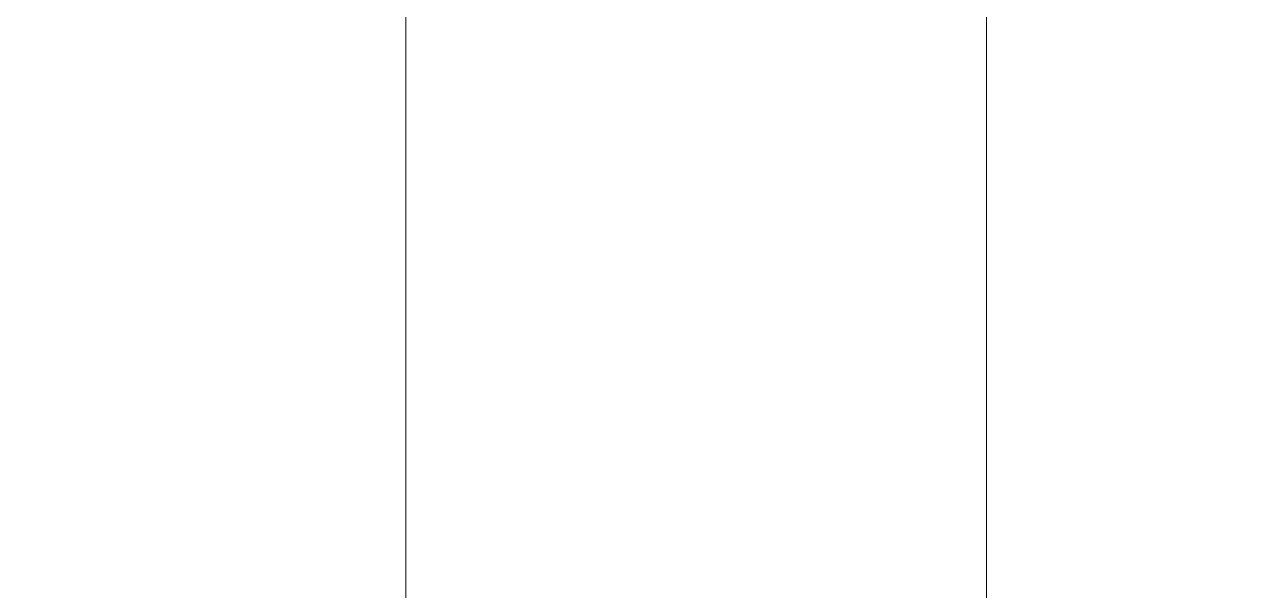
# Model space of a CAD drawing. Header units: metres. Extents: x 678805 to 1359287, y 2747329 to 5497370.
# Drawn here: x 679897.8415 to 679898.2366, y 2748656.1883 to 2748656.3708 of the extents above; entities that cross this region are included whole.
import ezdxf

# ---------------------------------------------------------------- set-up
doc = ezdxf.new("R2010")
doc.units = ezdxf.units.M
doc.linetypes.add('XREF_MON_SFT_TREES$0$HIDDEN', pattern=[0.375, 0.25, -0.125])
for name, color, linetype in [('00_XREF_MON_HSC_PAVEMENT', 7, 'Continuous'), ('00_XREF_TWQ_SFT_TREES', 7, 'Continuous'), ('XREF_MON_SFT_TREES$0$SL_TREE_CANOPY', 251, 'XREF_MON_SFT_TREES$0$HIDDEN')]:
    doc.layers.add(name, color=color, linetype=linetype)
doc.layers.add('XREF_MON_HSC_PAVEMENT$0$03-TR-Pavement_01_Compacted Ground', color=7, linetype='Continuous', lineweight=5, true_color=0x5a4f30)
doc.layers.add('XREF_MON_SFT_TREES$0$SL_TREE_ACACIA_ETBAICA', color=7, linetype='Continuous', true_color=0x405700)
doc.layers.get('XREF_MON_SFT_TREES$0$SL_TREE_ACACIA_ETBAICA').off()

# ---------------------------------------------------------------- blocks, each defined once
blk = doc.blocks.new('XREF_MON_SFT_TREES$0$Acacia etbaica')
at = {"layer": 'XREF_MON_SFT_TREES$0$SL_TREE_CANOPY'}
blk.add_circle((0, 0), 3, dxfattribs=at)
blk = doc.blocks.new('XREF_MON_SFT_TREES')
at = {"layer": 'XREF_MON_SFT_TREES$0$SL_TREE_ACACIA_ETBAICA', "rotation": 25.44812939262281}
blk.add_blockref('XREF_MON_SFT_TREES$0$Acacia etbaica', (679901.1931184407, 2748658.669423711), dxfattribs=at)
blk = doc.blocks.new('XREF_MON_HSC_PAVEMENT')
at = {"layer": 'XREF_MON_HSC_PAVEMENT$0$03-TR-Pavement_01_Compacted Ground', "linetype": 'Continuous'}
h = blk.add_hatch(dxfattribs=at)
h.set_pattern_fill('ANSI31', color=256, scale=0.059, angle=45)
h.set_pattern_definition([(90, (652974.1167151183, 2717198.732228751), (-0.187325, 0), [])])
h.paths.add_polyline_path([(679891.0160709273, 2748657.15204901), (679891.9899451601, 2748654.202373384), (679897.99072814, 2748656.18353372), (679901.3201675279, 2748646.099217021), (679923.8851970467, 2748656.807149723), (679920.5510277859, 2748666.906413143)])

msp = doc.modelspace()

# ---------------------------------------------------------------- block references
at = {"layer": '00_XREF_MON_HSC_PAVEMENT'}
msp.add_blockref('XREF_MON_HSC_PAVEMENT', (0, 0), dxfattribs=at)
at = {"layer": '00_XREF_TWQ_SFT_TREES'}
msp.add_blockref('XREF_MON_SFT_TREES', (0, 0), dxfattribs=at)

doc.saveas('drawing.dxf')
